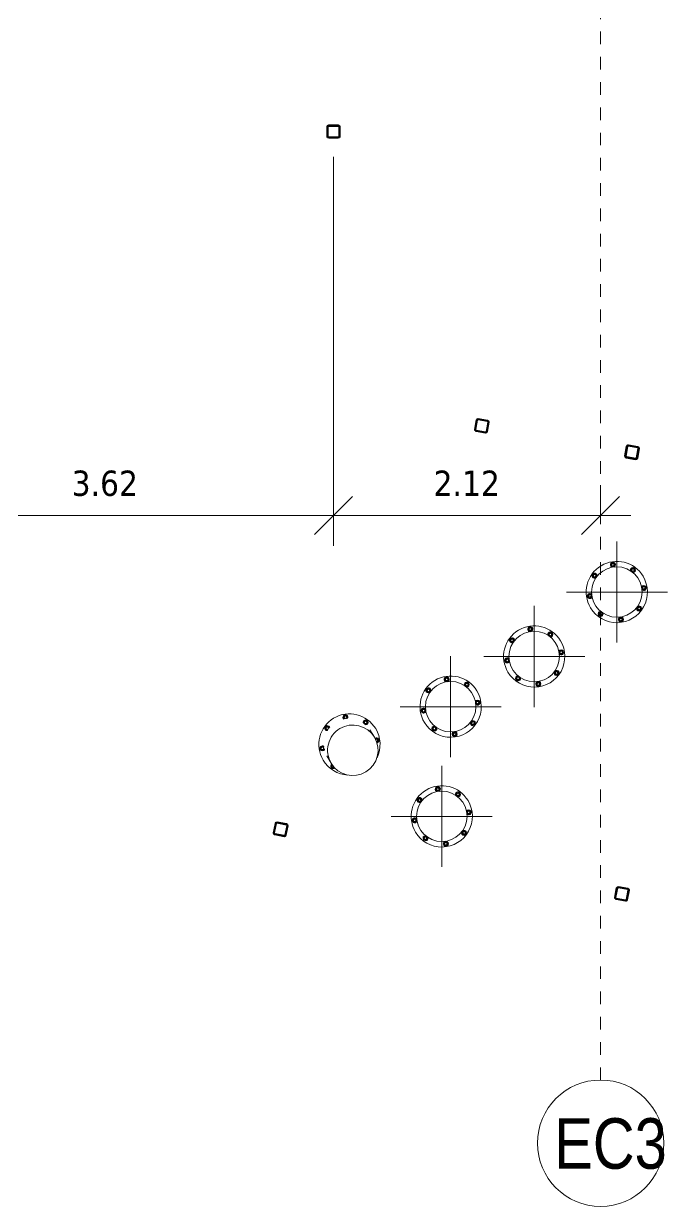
# Model space of a CAD drawing. Header units: metres. Extents: x 118 to 451, y -76 to 55.
# Drawn here: x 274.91 to 280.01, y -36.66 to -27.3 of the extents above; entities that cross this region are included whole.
import ezdxf

# ---------------------------------------------------------------- set-up
doc = ezdxf.new("R2010")
doc.units = ezdxf.units.M
doc.linetypes.add('Grid Line', pattern=[0.022225, 0.0127, -0.003175, 0.003175, -0.003175])
for name, color, linetype, lineweight in [('A-ANNO-DIMS', 7, 'Continuous', 9), ('A-ANNO-DIMS-100', 7, 'Continuous', 9), ('P-PIPE', 7, 'Continuous', 9), ('P-PIPE-CNTR', 7, 'Continuous', 9), ('S-COLS', 7, 'Continuous', 9), ('S-GRID', 7, 'Continuous', 9), ('S-GRID-IDEN', 7, 'Continuous', 9)]:
    doc.layers.add(name, color=color, linetype=linetype, lineweight=lineweight)
doc.styles.add('Saira Condensed', font='SairaCondensed-Regular.ttf', dxfattribs={"height": 0.4})
doc.styles.add('Tahoma', font='tahoma.ttf', dxfattribs={"height": 0.2})
doc.dimstyles.new('R_Tahoma_2_0', dxfattribs={"dimscale": 0.3048, "dimtxt": 0.208804, "dimasz": 0.984252, "dimexe": 0.787402, "dimexo": 0.492126, "dimgap": 0.328084, "dimtad": 1, "dimrnd": 0.01, "dimzin": 0, "dimdsep": 46, "dimtxsty": 'Tahoma', "dimblk1": 'OBLIQUE', "dimblk2": 'OBLIQUE', "dimsah": 1, "dimcen": 0.09, "dimdle": 0.787402, "dimazin": 2, "dimtfac": 1, "dimtdec": 4, "dimtix": 1, "dimtmove": 0, "dimatfit": 3, "dimfxl": 1, "dimtvp": 1, "dimtolj": 1, "dimtzin": 0, "dimarcsym": 2})

# ---------------------------------------------------------------- blocks, each defined once
blk = doc.blocks.new('Valvula con brida - Estandar-02 - Valvula con brida Sin Manilla-V5-Nivel Base-EC')
at = {"layer": 'P-PIPE', "color": 253, "true_color": 0xaaaaaa}
for p, q in [((29.58, -32.7694), (29.564, -32.7791)), ((29.5941, -32.7784), (29.58, -32.7694)), ((29.4354, -32.8563), (29.4194, -32.8659)), ((29.4495, -32.8653), (29.4354, -32.8563)), ((29.564, -32.7791), (29.5652, -32.7948)), ((29.5652, -32.7948), (29.5752, -32.8012)), ((29.5891, -32.799), (29.5954, -32.7952)), ((29.5954, -32.7952), (29.5941, -32.7784)), ((29.7393, -32.8109), (29.7233, -32.8205)), ((29.7233, -32.8205), (29.7245, -32.8363)), ((29.7245, -32.8363), (29.7395, -32.8458)), ((29.7535, -32.8199), (29.7393, -32.8109)), ((29.7395, -32.8458), (29.7548, -32.8366)), ((29.7548, -32.8366), (29.7535, -32.8199)), ((29.4194, -32.8659), (29.4206, -32.8817)), ((29.4206, -32.8817), (29.4356, -32.8912)), ((29.4356, -32.8912), (29.4394, -32.8889)), ((29.4503, -32.8753), (29.4495, -32.8653)), ((29.8244, -32.9529), (29.8152, -32.9585)), ((29.8386, -32.9619), (29.8244, -32.9529)), ((29.3972, -33.0165), (29.3812, -33.0261)), ((29.3812, -33.0261), (29.3824, -33.0418)), ((29.3824, -33.0418), (29.3973, -33.0514)), ((29.4097, -33.0245), (29.3972, -33.0165)), ((29.3973, -33.0514), (29.4126, -33.0422)), ((29.4126, -33.0422), (29.4121, -33.036)), ((29.8277, -32.9859), (29.8398, -32.9787)), ((29.8398, -32.9787), (29.8386, -32.9619)), ((29.4749, -33.1629), (29.4666, -33.1679)), ((29.4666, -33.1679), (29.4678, -33.1837)), ((29.4678, -33.1837), (29.4828, -33.1932)), ((29.4828, -33.1932), (29.4933, -33.1869))]:
    blk.add_line(p, q, dxfattribs=at)
for centre, radius, start, end in [((29.611, -33.003), 0.2425, 30.99519, 210.99519), ((29.5797, -32.7871), 0.02, 30.99519, 210.99519), ((29.4351, -32.874), 0.02, 30.99519, 210.99519), ((29.4351, -32.874), 0.01, 53.49519, 233.49519), ((29.4351, -32.874), 0.01, 105.99519, 165.99519), ((29.4351, -32.874), 0.01, 30.99519, 90.99519), ((29.4351, -32.874), 0.02, 11.76092, 30.99519), ((29.5797, -32.7871), 0.02, 210.99519, 231.56145), ((29.5797, -32.7871), 0.01, 8.49519, 188.49519), ((29.5797, -32.7871), 0.01, 188.49519, 8.49519), ((29.5797, -32.7871), 0.01, 120.99519, 158.98676), ((29.5797, -32.7871), 0.01, 210.99519, 270.99519), ((29.5797, -32.7871), 0.01, 60.99519, 75.99519), ((29.5797, -32.7871), 0.01, 285.99519, 0.99519), ((29.5797, -32.7871), 0.01, 30.99519, 45.99519), ((29.5797, -32.7871), 0.02, 325.34094, 30.99519), ((29.739, -32.8286), 0.02, 30.99519, 188.61663), ((29.739, -32.8286), 0.01, 143.49519, 323.49519), ((29.739, -32.8286), 0.01, 165.99519, 188.00361), ((29.739, -32.8286), 0.01, 195.99519, 210.99519), ((29.739, -32.8286), 0.01, 120.99519, 150.99519), ((29.739, -32.8286), 0.01, 323.49519, 143.49519), ((29.739, -32.8286), 0.01, 240.99519, 270.99519), ((29.739, -32.8286), 0.02, 270.99519, 30.99519), ((29.739, -32.8286), 0.01, 45.99519, 83.6988), ((29.739, -32.8286), 0.01, 285.99519, 315.99519), ((29.739, -32.8286), 0.01, 16.55067, 30.99519), ((29.739, -32.8286), 0.01, 345.99519, 0.99519), ((29.4351, -32.874), 0.02, 210.99519, 274.68796), ((29.4351, -32.874), 0.01, 195.99519, 210.99519), ((29.4351, -32.874), 0.01, 210.99519, 225.99519), ((29.4351, -32.874), 0.01, 233.49519, 53.49519), ((29.4351, -32.874), 0.01, 240.99519, 315.99519), ((29.4351, -32.874), 0.01, 330.99519, 345.99519), ((29.4351, -32.874), 0.01, 0.99519, 15.99519), ((29.8241, -32.9706), 0.02, 30.99519, 120.99519), ((29.611, -33.003), 0.2425, 334.37139, 30.99519), ((29.3969, -33.0341), 0.02, 54.80988, 210.99519), ((29.3969, -33.0341), 0.02, 210.99519, 330.99519), ((29.3969, -33.0341), 0.01, 98.49519, 278.49519), ((29.3969, -33.0341), 0.01, 120.99519, 180.99519), ((29.3969, -33.0341), 0.01, 210.99519, 225.99519), ((29.3969, -33.0341), 0.01, 240.99519, 255.99519), ((29.3969, -33.0341), 0.01, 90.99519, 105.99519), ((29.3969, -33.0341), 0.01, 278.49519, 98.49519), ((29.3969, -33.0341), 0.01, 60.99519, 75.99519), ((29.3969, -33.0341), 0.01, 285.99519, 0.99519), ((29.3969, -33.0341), 0.01, 30.99519, 45.99519), ((29.8241, -32.9706), 0.01, 120.99519, 132.63776), ((29.8241, -32.9706), 0.01, 98.49519, 128.49519), ((29.8241, -32.9706), 0.01, 278.49519, 98.49519), ((29.8241, -32.9706), 0.01, 60.99519, 90.99519), ((29.8241, -32.9706), 0.01, 276.45055, 285.99519), ((29.8241, -32.9706), 0.01, 300.99519, 5.53558), ((29.8241, -32.9706), 0.02, 285.99519, 30.99519), ((29.8241, -32.9706), 0.01, 15.99519, 30.99519), ((29.611, -33.003), 0.2425, 210.99519, 266.83141), ((29.4823, -33.1759), 0.02, 121.55008, 210.99519), ((29.4823, -33.1759), 0.02, 210.99519, 315.61689), ((29.4823, -33.1759), 0.01, 143.49519, 319.30164), ((29.4823, -33.1759), 0.01, 165.99519, 180.99519), ((29.4823, -33.1759), 0.01, 195.99519, 210.99519), ((29.4823, -33.1759), 0.01, 135.99519, 150.99519), ((29.4823, -33.1759), 0.01, 210.99519, 300.99519), ((29.4823, -33.1759), 0.01, 115.58126, 143.49519)]:
    blk.add_arc(centre, radius, start, end, dxfattribs=at)
blk = doc.blocks.new('Valvula con brida - Estandar-02 - Valvula con brida Sin Manilla-V6-Nivel Base-EC')
at = {"layer": 'P-PIPE', "color": 253, "true_color": 0xaaaaaa}
for p, q in [((30.1668, -33.4258), (30.1508, -33.4355)), ((30.181, -33.4348), (30.1668, -33.4258)), ((30.3114, -33.339), (30.2954, -33.3486)), ((30.2954, -33.3486), (30.2966, -33.3644)), ((30.2966, -33.3644), (30.3116, -33.3739)), ((30.3256, -33.348), (30.3114, -33.339)), ((30.3116, -33.3739), (30.3269, -33.3647)), ((30.3269, -33.3647), (30.3256, -33.348)), ((30.4708, -33.3805), (30.4548, -33.3901)), ((30.4548, -33.3901), (30.456, -33.4058)), ((30.456, -33.4058), (30.471, -33.4154)), ((30.4849, -33.3895), (30.4708, -33.3805)), ((30.471, -33.4154), (30.4862, -33.4062)), ((30.4862, -33.4062), (30.4849, -33.3895)), ((30.1508, -33.4355), (30.1521, -33.4512)), ((30.1521, -33.4512), (30.167, -33.4607)), ((30.167, -33.4607), (30.1823, -33.4516)), ((30.1823, -33.4516), (30.181, -33.4348)), ((30.1286, -33.586), (30.1126, -33.5956)), ((30.1126, -33.5956), (30.1138, -33.6114)), ((30.1138, -33.6114), (30.1288, -33.6209)), ((30.1428, -33.595), (30.1286, -33.586)), ((30.1288, -33.6209), (30.1441, -33.6117)), ((30.1441, -33.6117), (30.1428, -33.595)), ((30.5559, -33.5225), (30.5398, -33.5321)), ((30.5398, -33.5321), (30.5411, -33.5479)), ((30.5411, -33.5479), (30.556, -33.5574)), ((30.57, -33.5315), (30.5559, -33.5225)), ((30.556, -33.5574), (30.5713, -33.5482)), ((30.5713, -33.5482), (30.57, -33.5315)), ((30.5194, -33.6853), (30.5034, -33.6949)), ((30.5034, -33.6949), (30.5047, -33.7106)), ((30.5336, -33.6943), (30.5194, -33.6853)), ((30.5349, -33.711), (30.5336, -33.6943)), ((30.2141, -33.7278), (30.198, -33.7374)), ((30.198, -33.7374), (30.1993, -33.7532)), ((30.1993, -33.7532), (30.2142, -33.7627)), ((30.2282, -33.7368), (30.2141, -33.7278)), ((30.2142, -33.7627), (30.2295, -33.7535)), ((30.2295, -33.7535), (30.2282, -33.7368)), ((30.3749, -33.7721), (30.3589, -33.7817)), ((30.3589, -33.7817), (30.3601, -33.7975)), ((30.3601, -33.7975), (30.375, -33.807)), ((30.389, -33.7811), (30.3749, -33.7721)), ((30.375, -33.807), (30.3903, -33.7978)), ((30.3903, -33.7978), (30.389, -33.7811)), ((30.5047, -33.7106), (30.5196, -33.7202)), ((30.5196, -33.7202), (30.5349, -33.711))]:
    blk.add_line(p, q, dxfattribs=at)
for centre, radius, start, end in [((30.3425, -33.5726), 0.2425, 30.99519, 210.99519), ((30.1666, -33.4435), 0.02, 30.99519, 210.99519), ((30.3111, -33.3567), 0.02, 30.99519, 210.99519), ((30.3111, -33.3567), 0.02, 210.99519, 263.64403), ((30.3111, -33.3567), 0.01, 8.49519, 188.49519), ((30.3111, -33.3567), 0.01, 188.49519, 8.49519), ((30.3111, -33.3567), 0.01, 120.99519, 158.98676), ((30.3111, -33.3567), 0.01, 210.99519, 270.99519), ((30.3111, -33.3567), 0.01, 60.99519, 75.99519), ((30.3111, -33.3567), 0.01, 285.99519, 0.99519), ((30.3111, -33.3567), 0.02, 289.75826, 30.99519), ((30.3111, -33.3567), 0.01, 30.99519, 45.99519), ((30.4705, -33.3981), 0.02, 30.99519, 207.11308), ((30.4705, -33.3981), 0.01, 143.49519, 323.49519), ((30.4705, -33.3981), 0.01, 165.99519, 188.00361), ((30.4705, -33.3981), 0.01, 195.99519, 210.99519), ((30.4705, -33.3981), 0.01, 120.99519, 150.99519), ((30.4705, -33.3981), 0.01, 323.49519, 143.49519), ((30.4705, -33.3981), 0.01, 240.99519, 270.99519), ((30.4705, -33.3981), 0.02, 265.27366, 30.99519), ((30.4705, -33.3981), 0.01, 45.99519, 83.6988), ((30.4705, -33.3981), 0.01, 285.99519, 315.99519), ((30.4705, -33.3981), 0.01, 15.99519, 30.99519), ((30.4705, -33.3981), 0.01, 345.99519, 0.99519), ((30.3425, -33.5726), 0.2425, 210.99519, 30.99519), ((30.1666, -33.4435), 0.02, 210.99519, 310.02), ((30.1666, -33.4435), 0.01, 53.49519, 233.49519), ((30.1666, -33.4435), 0.01, 105.99519, 165.99519), ((30.1666, -33.4435), 0.01, 195.99519, 210.99519), ((30.1666, -33.4435), 0.01, 210.99519, 225.99519), ((30.1666, -33.4435), 0.01, 233.49519, 53.49519), ((30.1666, -33.4435), 0.01, 240.99519, 315.99519), ((30.1666, -33.4435), 0.01, 30.99519, 90.99519), ((30.1666, -33.4435), 0.01, 330.99519, 345.99519), ((30.1666, -33.4435), 0.01, 0.99519, 15.99519), ((30.1666, -33.4435), 0.02, 346.81051, 30.99519), ((30.5556, -33.5402), 0.02, 30.99519, 150.99519), ((30.1283, -33.6037), 0.02, 34.5649, 210.99519), ((30.1283, -33.6037), 0.02, 210.99519, 338.56404), ((30.1283, -33.6037), 0.01, 98.49519, 278.49519), ((30.1283, -33.6037), 0.01, 120.99519, 180.99519), ((30.1283, -33.6037), 0.01, 210.99519, 225.99519), ((30.1283, -33.6037), 0.01, 240.99519, 255.99519), ((30.1283, -33.6037), 0.01, 90.99519, 105.99519), ((30.1283, -33.6037), 0.01, 278.49519, 98.49519), ((30.1283, -33.6037), 0.01, 285.99519, 0.99519), ((30.1283, -33.6037), 0.01, 60.99519, 73.43546), ((30.1283, -33.6037), 0.01, 30.99519, 45.99519), ((30.5556, -33.5402), 0.02, 219.39312, 30.99519), ((30.5556, -33.5402), 0.01, 98.49519, 278.49519), ((30.5556, -33.5402), 0.01, 180.99519, 210.99519), ((30.5556, -33.5402), 0.01, 120.99519, 159.34662), ((30.5556, -33.5402), 0.01, 210.99519, 255.99519), ((30.5556, -33.5402), 0.01, 278.49519, 98.49519), ((30.5556, -33.5402), 0.01, 60.99519, 90.99519), ((30.5556, -33.5402), 0.01, 270.99519, 285.99519), ((30.5556, -33.5402), 0.01, 300.99519, 0.99519), ((30.5556, -33.5402), 0.01, 15.99519, 30.99519), ((30.5192, -33.7029), 0.02, 30.99519, 210.99519), ((30.5192, -33.7029), 0.02, 210.99519, 30.99519), ((30.5192, -33.7029), 0.01, 53.49519, 233.49519), ((30.5192, -33.7029), 0.01, 142.64375, 180.99519), ((30.5192, -33.7029), 0.01, 199.29626, 210.99519), ((30.5192, -33.7029), 0.01, 233.49519, 53.49519), ((30.5192, -33.7029), 0.01, 45.99519, 120.99519), ((30.5192, -33.7029), 0.01, 353.6269, 30.99519), ((30.5192, -33.7029), 0.01, 330.99519, 340.66907), ((30.2138, -33.7455), 0.02, 90.99519, 210.99519), ((30.2138, -33.7455), 0.02, 210.99519, 22.27919), ((30.2138, -33.7455), 0.01, 143.49519, 323.49519), ((30.2138, -33.7455), 0.01, 165.99519, 180.99519), ((30.2138, -33.7455), 0.01, 195.99519, 210.99519), ((30.2138, -33.7455), 0.01, 135.99519, 150.99519), ((30.2138, -33.7455), 0.01, 210.99519, 300.99519), ((30.2138, -33.7455), 0.01, 323.49519, 143.49519), ((30.2138, -33.7455), 0.01, 45.99519, 120.99519), ((30.2138, -33.7455), 0.01, 315.99519, 330.99519), ((30.2138, -33.7455), 0.01, 345.99519, 24.34662), ((30.3746, -33.7898), 0.02, 30.99519, 210.99519), ((30.3746, -33.7898), 0.02, 210.99519, 30.99519), ((30.3746, -33.7898), 0.01, 8.49519, 188.49519), ((30.3746, -33.7898), 0.01, 165.99519, 210.99519), ((30.3746, -33.7898), 0.01, 188.49519, 8.49519), ((30.3746, -33.7898), 0.01, 210.99519, 225.99519), ((30.3746, -33.7898), 0.01, 97.64375, 135.99519), ((30.3746, -33.7898), 0.01, 255.99519, 270.99519), ((30.3746, -33.7898), 0.01, 278.49519, 315.99519), ((30.3746, -33.7898), 0.01, 45.99519, 75.99519), ((30.3746, -33.7898), 0.01, 330.99519, 30.99519), ((30.5192, -33.7029), 0.01, 240.99519, 270.99519), ((30.5192, -33.7029), 0.01, 285.99519, 315.99519)]:
    blk.add_arc(centre, radius, start, end, dxfattribs=at)
blk = doc.blocks.new('Valvula con brida - Estandar-02 - Valvula con brida Sin Manilla-V7-Nivel Base-EC')
at = {"layer": 'P-PIPE', "color": 253, "true_color": 0xaaaaaa}
for p, q in [((30.3815, -32.4705), (30.3655, -32.4801)), ((30.3655, -32.4801), (30.3667, -32.4958)), ((30.3957, -32.4795), (30.3815, -32.4705)), ((30.397, -32.4962), (30.3957, -32.4795)), ((30.237, -32.5573), (30.2209, -32.5669)), ((30.2209, -32.5669), (30.2222, -32.5827)), ((30.2222, -32.5827), (30.2371, -32.5922)), ((30.2511, -32.5663), (30.237, -32.5573)), ((30.2371, -32.5922), (30.2524, -32.583)), ((30.2524, -32.583), (30.2511, -32.5663)), ((30.3667, -32.4958), (30.3817, -32.5054)), ((30.3817, -32.5054), (30.397, -32.4962)), ((30.5409, -32.5119), (30.5249, -32.5216)), ((30.5249, -32.5216), (30.5261, -32.5373)), ((30.5261, -32.5373), (30.5411, -32.5468)), ((30.555, -32.5209), (30.5409, -32.5119)), ((30.5411, -32.5468), (30.5563, -32.5377)), ((30.5563, -32.5377), (30.555, -32.5209)), ((30.626, -32.654), (30.6099, -32.6636)), ((30.6099, -32.6636), (30.6112, -32.6793)), ((30.6401, -32.663), (30.626, -32.654)), ((30.6414, -32.6797), (30.6401, -32.663)), ((30.1987, -32.7175), (30.1827, -32.7271)), ((30.1827, -32.7271), (30.1839, -32.7429)), ((30.1839, -32.7429), (30.1989, -32.7524)), ((30.2129, -32.7265), (30.1987, -32.7175)), ((30.1989, -32.7524), (30.2142, -32.7432)), ((30.2142, -32.7432), (30.2129, -32.7265)), ((30.6112, -32.6793), (30.6261, -32.6889)), ((30.6261, -32.6889), (30.6414, -32.6797)), ((30.2842, -32.8593), (30.2682, -32.8689)), ((30.2983, -32.8683), (30.2842, -32.8593)), ((30.5895, -32.8167), (30.5735, -32.8264)), ((30.5735, -32.8264), (30.5748, -32.8421)), ((30.5748, -32.8421), (30.5897, -32.8516)), ((30.6037, -32.8257), (30.5895, -32.8167)), ((30.5897, -32.8516), (30.605, -32.8425)), ((30.605, -32.8425), (30.6037, -32.8257)), ((30.2682, -32.8689), (30.2694, -32.8847)), ((30.2694, -32.8847), (30.2843, -32.8942)), ((30.2843, -32.8942), (30.2996, -32.885)), ((30.2996, -32.885), (30.2983, -32.8683)), ((30.445, -32.9036), (30.429, -32.9132)), ((30.429, -32.9132), (30.4302, -32.929)), ((30.4302, -32.929), (30.4451, -32.9385)), ((30.4591, -32.9126), (30.445, -32.9036)), ((30.4451, -32.9385), (30.4604, -32.9293)), ((30.4604, -32.9293), (30.4591, -32.9126))]:
    blk.add_line(p, q, dxfattribs=at)
for centre, radius, start, end in [((30.4126, -32.7041), 0.2425, 30.99519, 210.99519), ((30.3812, -32.4881), 0.02, 30.99519, 210.99519), ((30.3812, -32.4881), 0.01, 8.49519, 188.49519), ((30.3812, -32.4881), 0.01, 188.49519, 8.49519), ((30.3812, -32.4881), 0.01, 120.99519, 158.98676), ((30.3812, -32.4881), 0.01, 60.99519, 75.99519), ((30.3812, -32.4881), 0.01, 285.99519, 0.99519), ((30.3812, -32.4881), 0.02, 289.75826, 30.99519), ((30.3812, -32.4881), 0.01, 30.99519, 45.99519), ((30.4126, -32.7041), 0.2425, 210.99519, 30.99519), ((30.2367, -32.575), 0.02, 30.99519, 210.99519), ((30.2367, -32.575), 0.01, 53.49519, 233.49519), ((30.2367, -32.575), 0.01, 105.99519, 165.99519), ((30.2367, -32.575), 0.01, 195.99519, 210.99519), ((30.2367, -32.575), 0.01, 210.99519, 225.99519), ((30.2367, -32.575), 0.01, 233.49519, 53.49519), ((30.2367, -32.575), 0.01, 240.99519, 315.99519), ((30.2367, -32.575), 0.01, 30.99519, 90.99519), ((30.2367, -32.575), 0.01, 330.99519, 345.99519), ((30.2367, -32.575), 0.01, 0.99519, 15.99519), ((30.2367, -32.575), 0.02, 346.81051, 30.99519), ((30.3812, -32.4881), 0.02, 210.99519, 263.64403), ((30.3812, -32.4881), 0.01, 210.99519, 270.99519), ((30.5406, -32.5296), 0.02, 30.99519, 207.11308), ((30.5406, -32.5296), 0.01, 143.49519, 323.49519), ((30.5406, -32.5296), 0.01, 165.99519, 188.00361), ((30.5406, -32.5296), 0.01, 195.99519, 210.99519), ((30.5406, -32.5296), 0.01, 120.99519, 150.99519), ((30.5406, -32.5296), 0.01, 323.49519, 143.49519), ((30.5406, -32.5296), 0.01, 240.99519, 270.99519), ((30.5406, -32.5296), 0.02, 265.27366, 30.99519), ((30.5406, -32.5296), 0.01, 45.99519, 83.6988), ((30.5406, -32.5296), 0.01, 285.99519, 315.99519), ((30.5406, -32.5296), 0.01, 15.99519, 30.99519), ((30.5406, -32.5296), 0.01, 345.99519, 0.99519), ((30.2367, -32.575), 0.02, 210.99519, 310.02), ((30.6257, -32.6716), 0.02, 30.99519, 150.99519), ((30.6257, -32.6716), 0.02, 219.39312, 30.99519), ((30.6257, -32.6716), 0.01, 98.49519, 278.49519), ((30.6257, -32.6716), 0.01, 180.99519, 210.99519), ((30.6257, -32.6716), 0.01, 120.99519, 159.34662), ((30.6257, -32.6716), 0.01, 210.99519, 255.99519), ((30.6257, -32.6716), 0.01, 278.49519, 98.49519), ((30.6257, -32.6716), 0.01, 60.99519, 90.99519), ((30.6257, -32.6716), 0.01, 300.99519, 0.99519), ((30.6257, -32.6716), 0.01, 15.99519, 30.99519), ((30.1985, -32.7352), 0.02, 34.5649, 210.99519), ((30.1985, -32.7352), 0.02, 210.99519, 338.56404), ((30.1985, -32.7352), 0.01, 98.49519, 278.49519), ((30.1985, -32.7352), 0.01, 120.99519, 180.99519), ((30.1985, -32.7352), 0.01, 210.99519, 225.99519), ((30.1985, -32.7352), 0.01, 240.99519, 255.99519), ((30.1985, -32.7352), 0.01, 90.99519, 105.99519), ((30.1985, -32.7352), 0.01, 278.49519, 98.49519), ((30.1985, -32.7352), 0.01, 60.99519, 75.99519), ((30.1985, -32.7352), 0.01, 285.99519, 0.99519), ((30.1985, -32.7352), 0.01, 30.99519, 45.99519), ((30.6257, -32.6716), 0.01, 270.99519, 285.99519), ((30.2839, -32.877), 0.02, 90.99519, 210.99519), ((30.5893, -32.8344), 0.02, 30.99519, 210.99519), ((30.5893, -32.8344), 0.02, 210.99519, 30.99519), ((30.5893, -32.8344), 0.01, 53.49519, 233.49519), ((30.5893, -32.8344), 0.01, 142.64375, 180.99519), ((30.5893, -32.8344), 0.01, 195.99519, 210.99519), ((30.5893, -32.8344), 0.01, 233.49519, 53.49519), ((30.5893, -32.8344), 0.01, 45.99519, 120.99519), ((30.5893, -32.8344), 0.01, 240.99519, 270.99519), ((30.5893, -32.8344), 0.01, 285.99519, 315.99519), ((30.5893, -32.8344), 0.01, 353.6269, 30.99519), ((30.5893, -32.8344), 0.01, 330.99519, 345.99519), ((30.2839, -32.877), 0.02, 210.99519, 22.27919), ((30.2839, -32.877), 0.01, 143.49519, 323.49519), ((30.2839, -32.877), 0.01, 165.99519, 183.63963), ((30.2839, -32.877), 0.01, 195.99519, 210.99519), ((30.2839, -32.877), 0.01, 135.99519, 150.99519), ((30.2839, -32.877), 0.01, 210.99519, 300.99519), ((30.2839, -32.877), 0.01, 323.49519, 143.49519), ((30.2839, -32.877), 0.01, 45.99519, 120.99519), ((30.2839, -32.877), 0.01, 315.99519, 330.99519), ((30.2839, -32.877), 0.01, 345.99519, 24.34662), ((30.4447, -32.9213), 0.02, 30.99519, 210.99519), ((30.4447, -32.9213), 0.02, 210.99519, 30.99519), ((30.4447, -32.9213), 0.01, 8.49519, 188.49519), ((30.4447, -32.9213), 0.01, 165.99519, 210.99519), ((30.4447, -32.9213), 0.01, 188.49519, 8.49519), ((30.4447, -32.9213), 0.01, 210.99519, 225.99519), ((30.4447, -32.9213), 0.01, 97.64375, 135.99519), ((30.4447, -32.9213), 0.01, 255.99519, 270.99519), ((30.4447, -32.9213), 0.01, 278.49519, 315.99519), ((30.4447, -32.9213), 0.01, 45.99519, 75.99519), ((30.4447, -32.9213), 0.01, 330.99519, 30.99519)]:
    blk.add_arc(centre, radius, start, end, dxfattribs=at)
blk = doc.blocks.new('Valvula con brida - Estandar-02 - Valvula con brida Sin Manilla-V8-Nivel Base-EC')
at = {"layer": 'P-PIPE', "color": 253, "true_color": 0xaaaaaa}
for p, q in [((31.0436, -32.0732), (31.0276, -32.0828)), ((31.0276, -32.0828), (31.0288, -32.0986)), ((31.0288, -32.0986), (31.0438, -32.1081)), ((31.0578, -32.0822), (31.0436, -32.0732)), ((31.0438, -32.1081), (31.0591, -32.0989)), ((31.0591, -32.0989), (31.0578, -32.0822)), ((31.203, -32.1147), (31.187, -32.1243)), ((31.2171, -32.1237), (31.203, -32.1147)), ((30.8991, -32.1601), (30.883, -32.1697)), ((30.883, -32.1697), (30.8843, -32.1854)), ((30.8843, -32.1854), (30.8992, -32.1949)), ((30.9132, -32.1691), (30.8991, -32.1601)), ((30.8992, -32.1949), (30.9145, -32.1858)), ((30.9145, -32.1858), (30.9132, -32.1691)), ((31.187, -32.1243), (31.1882, -32.1401)), ((31.1882, -32.1401), (31.2032, -32.1496)), ((31.2032, -32.1496), (31.2184, -32.1404)), ((31.2184, -32.1404), (31.2171, -32.1237)), ((31.2881, -32.2567), (31.2721, -32.2663)), ((31.2721, -32.2663), (31.2733, -32.2821)), ((31.2733, -32.2821), (31.2882, -32.2916)), ((31.3022, -32.2657), (31.2881, -32.2567)), ((31.2882, -32.2916), (31.3035, -32.2824)), ((31.3035, -32.2824), (31.3022, -32.2657)), ((30.8608, -32.3202), (30.8448, -32.3298)), ((30.8448, -32.3298), (30.846, -32.3456)), ((30.846, -32.3456), (30.861, -32.3551)), ((30.875, -32.3292), (30.8608, -32.3202)), ((30.861, -32.3551), (30.8763, -32.3459)), ((30.8763, -32.3459), (30.875, -32.3292)), ((30.9463, -32.462), (30.9303, -32.4716)), ((30.9303, -32.4716), (30.9315, -32.4874)), ((30.9315, -32.4874), (30.9464, -32.4969)), ((30.9604, -32.471), (30.9463, -32.462)), ((30.9464, -32.4969), (30.9617, -32.4877)), ((30.9617, -32.4877), (30.9604, -32.471)), ((31.2517, -32.4195), (31.2356, -32.4291)), ((31.2356, -32.4291), (31.2369, -32.4449)), ((31.2369, -32.4449), (31.2518, -32.4544)), ((31.2658, -32.4285), (31.2517, -32.4195)), ((31.2518, -32.4544), (31.2671, -32.4452)), ((31.2671, -32.4452), (31.2658, -32.4285)), ((31.1071, -32.5063), (31.0911, -32.5159)), ((31.0911, -32.5159), (31.0923, -32.5317)), ((31.0923, -32.5317), (31.1073, -32.5412)), ((31.1212, -32.5153), (31.1071, -32.5063)), ((31.1073, -32.5412), (31.1225, -32.532)), ((31.1225, -32.532), (31.1212, -32.5153))]:
    blk.add_line(p, q, dxfattribs=at)
for centre, radius, start, end in [((31.0747, -32.3068), 0.2425, 30.99519, 210.99519), ((31.0434, -32.0909), 0.02, 30.99519, 210.99519), ((31.0434, -32.0909), 0.02, 210.99519, 263.64403), ((31.0434, -32.0909), 0.01, 8.49519, 188.49519), ((31.0434, -32.0909), 0.01, 188.49519, 8.49519), ((31.0434, -32.0909), 0.01, 120.99519, 158.98676), ((31.0434, -32.0909), 0.01, 210.99519, 270.99519), ((31.0434, -32.0909), 0.01, 60.99519, 75.99519), ((31.0434, -32.0909), 0.01, 285.99519, 0.99519), ((31.0434, -32.0909), 0.02, 289.75826, 30.99519), ((31.0434, -32.0909), 0.01, 30.99519, 45.99519), ((31.2027, -32.1323), 0.02, 30.99519, 205.9556), ((31.0747, -32.3068), 0.2425, 210.99519, 30.99519), ((30.8988, -32.1777), 0.02, 30.99519, 210.99519), ((30.8988, -32.1777), 0.02, 210.99519, 310.02), ((30.8988, -32.1777), 0.01, 53.49519, 233.49519), ((30.8988, -32.1777), 0.01, 104.3062, 165.99519), ((30.8988, -32.1777), 0.01, 195.99519, 210.99519), ((30.8988, -32.1777), 0.01, 210.99519, 225.99519), ((30.8988, -32.1777), 0.01, 233.49519, 53.49519), ((30.8988, -32.1777), 0.01, 240.99519, 315.99519), ((30.8988, -32.1777), 0.01, 30.99519, 90.99519), ((30.8988, -32.1777), 0.01, 330.99519, 345.99519), ((30.8988, -32.1777), 0.01, 0.99519, 15.99519), ((30.8988, -32.1777), 0.02, 346.81051, 30.99519), ((31.2027, -32.1323), 0.01, 143.49519, 323.49519), ((31.2027, -32.1323), 0.01, 165.99519, 188.00361), ((31.2027, -32.1323), 0.01, 195.99519, 210.99519), ((31.2027, -32.1323), 0.01, 120.99519, 150.99519), ((31.2027, -32.1323), 0.01, 323.49519, 143.49519), ((31.2027, -32.1323), 0.01, 240.46232, 270.99519), ((31.2027, -32.1323), 0.02, 265.27366, 30.99519), ((31.2027, -32.1323), 0.01, 45.99519, 83.6988), ((31.2027, -32.1323), 0.01, 285.99519, 315.99519), ((31.2027, -32.1323), 0.01, 15.99519, 30.99519), ((31.2027, -32.1323), 0.01, 345.99519, 0.99519), ((31.2878, -32.2744), 0.02, 30.99519, 150.99519), ((31.2878, -32.2744), 0.02, 219.39312, 30.99519), ((31.2878, -32.2744), 0.01, 98.49519, 278.49519), ((31.2878, -32.2744), 0.01, 180.99519, 210.99519), ((31.2878, -32.2744), 0.01, 120.99519, 159.34662), ((31.2878, -32.2744), 0.01, 210.99519, 255.99519), ((31.2878, -32.2744), 0.01, 278.49519, 98.49519), ((31.2878, -32.2744), 0.01, 60.99519, 90.99519), ((31.2878, -32.2744), 0.01, 270.99519, 285.99519), ((31.2878, -32.2744), 0.01, 300.99519, 0.99519), ((31.2878, -32.2744), 0.01, 15.99519, 30.99519), ((30.8606, -32.3379), 0.02, 34.5649, 210.99519), ((30.8606, -32.3379), 0.02, 210.99519, 338.56404), ((30.8606, -32.3379), 0.01, 98.49519, 278.49519), ((30.8606, -32.3379), 0.01, 120.99519, 180.99519), ((30.8606, -32.3379), 0.01, 210.99519, 225.99519), ((30.8606, -32.3379), 0.01, 240.99519, 255.99519), ((30.8606, -32.3379), 0.01, 90.99519, 105.99519), ((30.8606, -32.3379), 0.01, 278.49519, 98.49519), ((30.8606, -32.3379), 0.01, 60.99519, 75.99519), ((30.8606, -32.3379), 0.01, 285.99519, 0.99519), ((30.8606, -32.3379), 0.01, 30.99519, 45.99519), ((30.946, -32.4797), 0.02, 90.99519, 210.99519), ((30.946, -32.4797), 0.02, 210.99519, 22.27919), ((30.946, -32.4797), 0.01, 143.49519, 323.49519), ((30.946, -32.4797), 0.01, 165.99519, 180.99519), ((30.946, -32.4797), 0.01, 195.99519, 210.99519), ((30.946, -32.4797), 0.01, 135.99519, 150.99519), ((30.946, -32.4797), 0.01, 210.99519, 300.99519), ((30.946, -32.4797), 0.01, 323.49519, 143.49519), ((30.946, -32.4797), 0.01, 45.99519, 120.99519), ((30.946, -32.4797), 0.01, 315.99519, 330.99519), ((30.946, -32.4797), 0.01, 345.99519, 24.34662), ((31.2514, -32.4371), 0.02, 30.99519, 210.99519), ((31.2514, -32.4371), 0.02, 210.99519, 30.99519), ((31.2514, -32.4371), 0.01, 53.49519, 233.49519), ((31.2514, -32.4371), 0.01, 142.64375, 180.99519), ((31.2514, -32.4371), 0.01, 195.99519, 210.99519), ((31.2514, -32.4371), 0.01, 233.49519, 53.49519), ((31.2514, -32.4371), 0.01, 45.99519, 120.99519), ((31.2514, -32.4371), 0.01, 240.99519, 270.99519), ((31.2514, -32.4371), 0.01, 285.99519, 315.99519), ((31.2514, -32.4371), 0.01, 353.6269, 30.99519), ((31.2514, -32.4371), 0.01, 330.99519, 345.99519), ((31.1068, -32.524), 0.02, 30.99519, 210.99519), ((31.1068, -32.524), 0.02, 210.99519, 30.99519), ((31.1068, -32.524), 0.01, 8.49519, 188.49519), ((31.1068, -32.524), 0.01, 165.99519, 210.99519), ((31.1068, -32.524), 0.01, 188.49519, 8.49519), ((31.1068, -32.524), 0.01, 210.99519, 225.99519), ((31.1068, -32.524), 0.01, 97.64375, 135.99519), ((31.1068, -32.524), 0.01, 255.99519, 270.99519), ((31.1068, -32.524), 0.01, 278.49519, 315.99519), ((31.1068, -32.524), 0.01, 45.99519, 75.99519), ((31.1068, -32.524), 0.01, 324.98322, 30.99519)]:
    blk.add_arc(centre, radius, start, end, dxfattribs=at)
blk = doc.blocks.new('Valvula con brida - Estandar-02 - Valvula con brida Sin Manilla-V9-Nivel Base-EC')
at = {"layer": 'P-PIPE', "color": 253, "true_color": 0xaaaaaa}
for p, q in [((31.6979, -31.563), (31.6819, -31.5726)), ((31.6819, -31.5726), (31.6832, -31.5884)), ((31.6832, -31.5884), (31.6981, -31.5979)), ((31.7121, -31.572), (31.6979, -31.563)), ((31.6981, -31.5979), (31.7134, -31.5887)), ((31.7134, -31.5887), (31.7121, -31.572)), ((31.8573, -31.6045), (31.8413, -31.6141)), ((31.8413, -31.6141), (31.8425, -31.6298)), ((31.8425, -31.6298), (31.8575, -31.6394)), ((31.8715, -31.6135), (31.8573, -31.6045)), ((31.8575, -31.6394), (31.8728, -31.6302)), ((31.8728, -31.6302), (31.8715, -31.6135)), ((31.5534, -31.6498), (31.5374, -31.6595)), ((31.5374, -31.6595), (31.5386, -31.6752)), ((31.5386, -31.6752), (31.5535, -31.6847)), ((31.5675, -31.6588), (31.5534, -31.6498)), ((31.5535, -31.6847), (31.5688, -31.6756)), ((31.5688, -31.6756), (31.5675, -31.6588)), ((31.5152, -31.81), (31.4991, -31.8196)), ((31.4991, -31.8196), (31.5004, -31.8354)), ((31.5293, -31.819), (31.5152, -31.81)), ((31.5306, -31.8357), (31.5293, -31.819)), ((31.9424, -31.7465), (31.9264, -31.7561)), ((31.9264, -31.7561), (31.9276, -31.7719)), ((31.9276, -31.7719), (31.9426, -31.7814)), ((31.9565, -31.7555), (31.9424, -31.7465)), ((31.9426, -31.7814), (31.9578, -31.7722)), ((31.9578, -31.7722), (31.9565, -31.7555)), ((31.5004, -31.8354), (31.5153, -31.8449)), ((31.5153, -31.8449), (31.5306, -31.8357)), ((31.906, -31.9093), (31.89, -31.9189)), ((31.89, -31.9189), (31.8912, -31.9346)), ((31.9201, -31.9183), (31.906, -31.9093)), ((31.9214, -31.935), (31.9201, -31.9183)), ((31.6006, -31.9518), (31.5846, -31.9614)), ((31.5846, -31.9614), (31.5858, -31.9772)), ((31.5858, -31.9772), (31.6008, -31.9867)), ((31.6147, -31.9608), (31.6006, -31.9518)), ((31.6008, -31.9867), (31.616, -31.9775)), ((31.616, -31.9775), (31.6147, -31.9608)), ((31.7614, -31.9961), (31.7454, -32.0057)), ((31.7454, -32.0057), (31.7466, -32.0215)), ((31.7466, -32.0215), (31.7616, -32.031)), ((31.7755, -32.0051), (31.7614, -31.9961)), ((31.7616, -32.031), (31.7768, -32.0218)), ((31.7768, -32.0218), (31.7755, -32.0051)), ((31.8912, -31.9346), (31.9061, -31.9442)), ((31.9061, -31.9442), (31.9214, -31.935))]:
    blk.add_line(p, q, dxfattribs=at)
for centre, radius, start, end in [((31.729, -31.7966), 0.2425, 30.99519, 210.99519), ((31.5531, -31.6675), 0.02, 30.99519, 210.99519), ((31.6977, -31.5807), 0.02, 30.99519, 210.99519), ((31.6977, -31.5807), 0.02, 210.99519, 263.64403), ((31.6977, -31.5807), 0.01, 8.49519, 188.49519), ((31.6977, -31.5807), 0.01, 188.49519, 8.49519), ((31.6977, -31.5807), 0.01, 120.99519, 158.98676), ((31.6977, -31.5807), 0.01, 210.99519, 270.99519), ((31.6977, -31.5807), 0.01, 60.99519, 75.99519), ((31.6977, -31.5807), 0.01, 285.99519, 0.99519), ((31.6977, -31.5807), 0.02, 289.75826, 30.99519), ((31.6977, -31.5807), 0.01, 30.99519, 45.99519), ((31.857, -31.6221), 0.02, 30.99519, 207.11308), ((31.857, -31.6221), 0.01, 143.49519, 323.49519), ((31.857, -31.6221), 0.01, 165.99519, 188.00361), ((31.857, -31.6221), 0.01, 195.99519, 210.99519), ((31.857, -31.6221), 0.01, 120.99519, 150.99519), ((31.857, -31.6221), 0.01, 323.49519, 143.49519), ((31.857, -31.6221), 0.01, 240.99519, 270.99519), ((31.857, -31.6221), 0.02, 265.27366, 30.99519), ((31.857, -31.6221), 0.01, 45.99519, 83.6988), ((31.857, -31.6221), 0.01, 285.99519, 315.99519), ((31.857, -31.6221), 0.01, 15.99519, 30.99519), ((31.857, -31.6221), 0.01, 345.99519, 0.99519), ((31.729, -31.7966), 0.2425, 210.99519, 30.99519), ((31.5531, -31.6675), 0.02, 210.99519, 310.02), ((31.5531, -31.6675), 0.01, 53.49519, 233.49519), ((31.5531, -31.6675), 0.01, 105.99519, 165.99519), ((31.5531, -31.6675), 0.01, 195.99519, 210.99519), ((31.5531, -31.6675), 0.01, 210.99519, 225.99519), ((31.5531, -31.6675), 0.01, 233.49519, 53.49519), ((31.5531, -31.6675), 0.01, 240.99519, 315.99519), ((31.5531, -31.6675), 0.01, 30.99519, 95.52803), ((31.5531, -31.6675), 0.01, 330.99519, 345.99519), ((31.5531, -31.6675), 0.01, 0.99519, 15.99519), ((31.5531, -31.6675), 0.02, 346.81051, 30.99519), ((31.5149, -31.8277), 0.02, 34.5649, 210.99519), ((31.5149, -31.8277), 0.01, 98.49519, 278.49519), ((31.5149, -31.8277), 0.01, 120.99519, 180.99519), ((31.5149, -31.8277), 0.01, 210.99519, 225.99519), ((31.5149, -31.8277), 0.01, 90.99519, 105.99519), ((31.5149, -31.8277), 0.01, 278.49519, 98.49519), ((31.5149, -31.8277), 0.01, 60.99519, 75.99519), ((31.5149, -31.8277), 0.01, 285.99519, 0.99519), ((31.5149, -31.8277), 0.01, 30.99519, 45.99519), ((31.9421, -31.7642), 0.02, 30.99519, 150.99519), ((31.9421, -31.7642), 0.02, 219.39312, 30.99519), ((31.9421, -31.7642), 0.01, 98.49519, 278.49519), ((31.9421, -31.7642), 0.01, 180.99519, 210.99519), ((31.9421, -31.7642), 0.01, 120.99519, 159.34662), ((31.9421, -31.7642), 0.01, 210.99519, 255.99519), ((31.9421, -31.7642), 0.01, 278.49519, 98.49519), ((31.9421, -31.7642), 0.01, 60.99519, 90.99519), ((31.9421, -31.7642), 0.01, 270.99519, 285.99519), ((31.9421, -31.7642), 0.01, 300.99519, 0.99519), ((31.9421, -31.7642), 0.01, 15.99519, 30.99519), ((31.5149, -31.8277), 0.02, 210.99519, 338.56404), ((31.5149, -31.8277), 0.01, 240.99519, 255.99519), ((31.9057, -31.9269), 0.02, 30.99519, 210.99519), ((31.9057, -31.9269), 0.02, 210.99519, 30.99519), ((31.9057, -31.9269), 0.01, 53.49519, 233.49519), ((31.9057, -31.9269), 0.01, 142.64375, 180.99519), ((31.9057, -31.9269), 0.01, 233.49519, 53.49519), ((31.9057, -31.9269), 0.01, 45.99519, 120.99519), ((31.9057, -31.9269), 0.01, 353.6269, 30.99519), ((31.6003, -31.9695), 0.02, 90.99519, 210.99519), ((31.6003, -31.9695), 0.02, 210.99519, 22.27919), ((31.6003, -31.9695), 0.01, 143.49519, 323.49519), ((31.6003, -31.9695), 0.01, 165.99519, 180.99519), ((31.6003, -31.9695), 0.01, 195.99519, 210.99519), ((31.6003, -31.9695), 0.01, 135.99519, 150.99519), ((31.6003, -31.9695), 0.01, 210.99519, 300.99519), ((31.6003, -31.9695), 0.01, 323.49519, 143.49519), ((31.6003, -31.9695), 0.01, 45.99519, 120.99519), ((31.6003, -31.9695), 0.01, 315.99519, 330.99519), ((31.6003, -31.9695), 0.01, 345.99519, 24.34662), ((31.7611, -32.0138), 0.02, 30.99519, 210.99519), ((31.7611, -32.0138), 0.02, 210.99519, 30.99519), ((31.7611, -32.0138), 0.01, 8.49519, 188.49519), ((31.7611, -32.0138), 0.01, 165.99519, 210.99519), ((31.7611, -32.0138), 0.01, 188.49519, 8.49519), ((31.7611, -32.0138), 0.01, 210.99519, 225.99519), ((31.7611, -32.0138), 0.01, 97.64375, 135.99519), ((31.7611, -32.0138), 0.01, 278.49519, 315.99519), ((31.7611, -32.0138), 0.01, 45.99519, 75.99519), ((31.7611, -32.0138), 0.01, 15.99519, 30.99519), ((31.7611, -32.0138), 0.01, 330.99519, 15.16048), ((31.9057, -31.9269), 0.01, 195.99519, 210.99519), ((31.9057, -31.9269), 0.01, 240.99519, 270.99519), ((31.9057, -31.9269), 0.01, 285.99519, 315.99519), ((31.9057, -31.9269), 0.01, 330.99519, 345.99519), ((31.7611, -32.0138), 0.01, 255.99519, 270.99519)]:
    blk.add_arc(centre, radius, start, end, dxfattribs=at)
blk = doc.blocks.new('FCA_N_Columna de acero - 100x100mm-1769118-Nivel Base-EC')
at = {"layer": 'S-COLS', "lineweight": 35}
for p, q in [((-0.05, 0.038), (-0.05, -0.038)), ((-0.044, -0.038), (-0.044, 0.038)), ((0.038, 0.05), (-0.038, 0.05)), ((-0.038, 0.044), (0.038, 0.044)), ((0.044, 0.038), (0.044, -0.038)), ((0.05, -0.038), (0.05, 0.038)), ((0.038, -0.044), (-0.038, -0.044)), ((-0.038, -0.05), (0.038, -0.05))]:
    blk.add_line(p, q, dxfattribs=at)
for centre, radius, start, end in [((-0.038, 0.038), 0.012, 90, 180), ((-0.038, 0.038), 0.006, 90, 180), ((0.038, 0.038), 0.012, 360, 90), ((0.038, 0.038), 0.006, 0, 90), ((-0.038, -0.038), 0.012, 180, 270), ((-0.038, -0.038), 0.006, 180, 270), ((0.038, -0.038), 0.006, 270, 0), ((0.038, -0.038), 0.012, 270, 360)]:
    blk.add_arc(centre, radius, start, end, dxfattribs=at)
blk = doc.blocks.new('FCA_N_Columna de acero - 100x100mm-V22-Nivel Base-EC')
at = {"layer": 'S-COLS', "lineweight": 35}
for p, q in [((-0.05, 0.038), (-0.05, -0.038)), ((-0.044, -0.038), (-0.044, 0.038)), ((0.038, 0.05), (-0.038, 0.05)), ((-0.038, 0.044), (0.038, 0.044)), ((0.044, 0.038), (0.044, -0.038)), ((0.05, -0.038), (0.05, 0.038)), ((0.038, -0.044), (-0.038, -0.044)), ((-0.038, -0.05), (0.038, -0.05))]:
    blk.add_line(p, q, dxfattribs=at)
for centre, radius, start, end in [((-0.038, 0.038), 0.012, 90, 180), ((-0.038, 0.038), 0.006, 90, 180), ((0.038, 0.038), 0.012, 360, 90), ((0.038, 0.038), 0.006, 0, 90), ((-0.038, -0.038), 0.012, 180, 270), ((-0.038, -0.038), 0.006, 180, 270), ((0.038, -0.038), 0.012, 270, 360), ((0.038, -0.038), 0.006, 270, 0)]:
    blk.add_arc(centre, radius, start, end, dxfattribs=at)
blk = doc.blocks.new('Grid - 5mm-1144975-Nivel Base-EC')
at = {"layer": 'S-GRID-IDEN', "color": 253, "true_color": 0xaaaaaa}
blk.add_circle((0, 0), 0.005, dxfattribs=at)
blk = doc.blocks.new('DIMBLOCK12-Nivel Base-EC')
at = {"layer": 'A-ANNO-DIMS-100'}
for p, q in [((277.3617, -31.1914), (277.3617, -28.3511)), ((279.4772, -31.1914), (279.4772, -30.9514)), ((279.7172, -31.1914), (277.3617, -31.1914)), ((277.3617, -31.1914), (277.3617, -31.4314)), ((279.4772, -31.1914), (279.4772, -31.2536))]:
    blk.add_line(p, q, dxfattribs=at)
at = {"layer": 'A-ANNO-DIMS-100', "lineweight": 35}
for p, q in [((277.3617, -31.1914), (277.5117, -31.0414)), ((279.4772, -31.1914), (279.6272, -31.0414)), ((277.3617, -31.1914), (277.2117, -31.3414)), ((279.4772, -31.1914), (279.3272, -31.3414))]:
    blk.add_line(p, q, dxfattribs=at)
at = {"layer": 'A-ANNO-DIMS-100', "color": 0, "insert": (278.1543, -30.8351), "char_height": 0.2, "width": 0.636356, "attachment_point": 1, "line_spacing_factor": 0.994306, "style": 'Tahoma'}
blk.add_mtext('2.12', dxfattribs=at)
blk = doc.blocks.new('_Oblique')
at = {"color": 0, "linetype": 'ByBlock', "lineweight": -2}
blk.add_line((-0.5, -0.5), (0.5, 0.5), dxfattribs=at)
blk = doc.blocks.new('DIMBLOCK13-Nivel Base-EC')
at = {"layer": 'A-ANNO-DIMS-100'}
for p, q in [((273.7447, -31.1914), (273.7447, -28.3511)), ((277.3617, -31.1914), (277.3617, -28.3511)), ((277.3617, -31.1914), (273.7447, -31.1914)), ((273.7447, -31.1914), (273.7447, -31.4314)), ((277.3617, -31.1914), (277.3617, -31.4314))]:
    blk.add_line(p, q, dxfattribs=at)
at = {"layer": 'A-ANNO-DIMS-100', "lineweight": 35}
for p, q in [((273.7447, -31.1914), (273.8947, -31.0414)), ((277.3617, -31.1914), (277.5117, -31.0414)), ((273.7447, -31.1914), (273.5947, -31.3414)), ((277.3617, -31.1914), (277.2117, -31.3414))]:
    blk.add_line(p, q, dxfattribs=at)
at = {"layer": 'A-ANNO-DIMS-100', "color": 0, "insert": (275.288, -30.8351), "char_height": 0.2, "width": 0.636356, "attachment_point": 1, "line_spacing_factor": 0.994306, "style": 'Tahoma'}
blk.add_mtext('3.62', dxfattribs=at)

msp = doc.modelspace()

# ---------------------------------------------------------------- linework, layer by layer
at = {"layer": 'P-PIPE', "color": 253, "true_color": 0xaaaaaa}
for p, q in [((277.6866, -32.9461), (277.6508, -32.8865)), ((277.3079, -33.0925), (277.3437, -33.1521))]:
    msp.add_line(p, q, dxfattribs=at)
at = {"layer": 'P-PIPE', "color": 9, "true_color": 0xaad4aa}
for centre, start, end in [((279.6061, -31.7966), 0, 180), ((279.6061, -31.7966), 180, 0), ((278.9518, -32.3068), 0, 180), ((278.9518, -32.3068), 180, 0), ((278.2897, -32.7041), 0, 180), ((278.2897, -32.7041), 180, 0), ((278.2196, -33.5726), 0, 180), ((278.2196, -33.5726), 180, 0)]:
    msp.add_arc(centre, 0.2, start, end, dxfattribs=at)
at = {"layer": 'P-PIPE', "color": 253, "true_color": 0xaaaaaa}
for start_param, end_param in [(0, 1.570796), (1.570796, 3.141593), (4.712389, 6.283185), (3.141593, 4.712389)]:
    msp.add_ellipse((277.5151, -33.0491), major_axis=(0.1714, 0.103), ratio=0.999848, start_param=start_param, end_param=end_param, dxfattribs=at)
at = {"layer": 'P-PIPE-CNTR', "color": 253, "true_color": 0xaaaaaa}
for p, q in [((279.6061, -32.1966), (279.6061, -31.3966)), ((279.2061, -31.7966), (280.0061, -31.7966)), ((278.9518, -32.7068), (278.9518, -31.9068)), ((278.2897, -33.1041), (278.2897, -32.3041)), ((278.5518, -32.3068), (279.3518, -32.3068)), ((277.8897, -32.7041), (278.6897, -32.7041)), ((278.2196, -33.9726), (278.2196, -33.1726)), ((277.8196, -33.5726), (278.6196, -33.5726))]:
    msp.add_line(p, q, dxfattribs=at)
at = {"layer": 'S-GRID', "color": 253, "linetype": 'Grid Line', "true_color": 0xaaaaaa}
msp.add_line((279.4772, -35.6599), (279.4772, -10.0504), dxfattribs=at)

# ---------------------------------------------------------------- block references
at = {"layer": 'P-PIPE', "color": 253, "true_color": 0xaaaaaa}
for name in ['Valvula con brida - Estandar-02 - Valvula con brida Sin Manilla-V9-Nivel Base-EC', 'Valvula con brida - Estandar-02 - Valvula con brida Sin Manilla-V8-Nivel Base-EC', 'Valvula con brida - Estandar-02 - Valvula con brida Sin Manilla-V7-Nivel Base-EC', 'Valvula con brida - Estandar-02 - Valvula con brida Sin Manilla-V5-Nivel Base-EC', 'Valvula con brida - Estandar-02 - Valvula con brida Sin Manilla-V6-Nivel Base-EC']:
    msp.add_blockref(name, (247.8771, 0), dxfattribs=at)
at = {"layer": 'S-COLS'}
msp.add_blockref('FCA_N_Columna de acero - 100x100mm-V22-Nivel Base-EC', (277.3617, -28.1511), dxfattribs=at)
for p, rotation in [((278.5368, -30.4805), 169.9999999999998), ((279.7263, -30.6902), 169.9999999999995), ((276.9434, -33.6747), 169.2874276258327), ((279.6464, -34.1861), 169.2874276258327)]:
    msp.add_blockref('FCA_N_Columna de acero - 100x100mm-1769118-Nivel Base-EC', p, dxfattribs=dict(at, rotation=rotation))
at = {"layer": 'S-GRID-IDEN', "color": 253, "true_color": 0xaaaaaa, "xscale": 99.99999999999993, "yscale": 99.99999999999993, "zscale": 99.99999999999993}
msp.add_blockref('Grid - 5mm-1144975-Nivel Base-EC', (279.4772, -36.1599), dxfattribs=at)

# ---------------------------------------------------------------- texts
at = {"layer": 'S-GRID-IDEN', "color": 253, "true_color": 0xaaaaaa, "insert": (279.1104, -35.9622), "char_height": 0.4, "width": 0.881856, "attachment_point": 1, "style": 'Saira Condensed'}
msp.add_mtext('EC3', dxfattribs=at)

# ---------------------------------------------------------------- dimensions: what is measured, and where the dimension line sits
at = {"layer": 'A-ANNO-DIMS'}
for base, p1, p2, override, picture, middle in [((273.7447, -31.1914), (277.3617, -28.2011), (273.7447, -28.2011), {"dimpost": '<>', "dimfxl": 3.617}, 'DIMBLOCK13-Nivel Base-EC', (275.5532, -30.9873)), ((277.3617, -31.1914), (279.4772, -31.4036), (277.3617, -28.2011), {"dimpost": '<>', "dimfxl": 3.838075}, 'DIMBLOCK12-Nivel Base-EC', (278.4194, -30.9894))]:
    dim = msp.add_linear_dim(base=base, p1=p1, p2=p2, dimstyle='R_Tahoma_2_0', override=override, dxfattribs=at)
    dim.commit()
    dim.dimension.update_dxf_attribs({"geometry": picture, "text_midpoint": middle})

doc.saveas('drawing.dxf')
